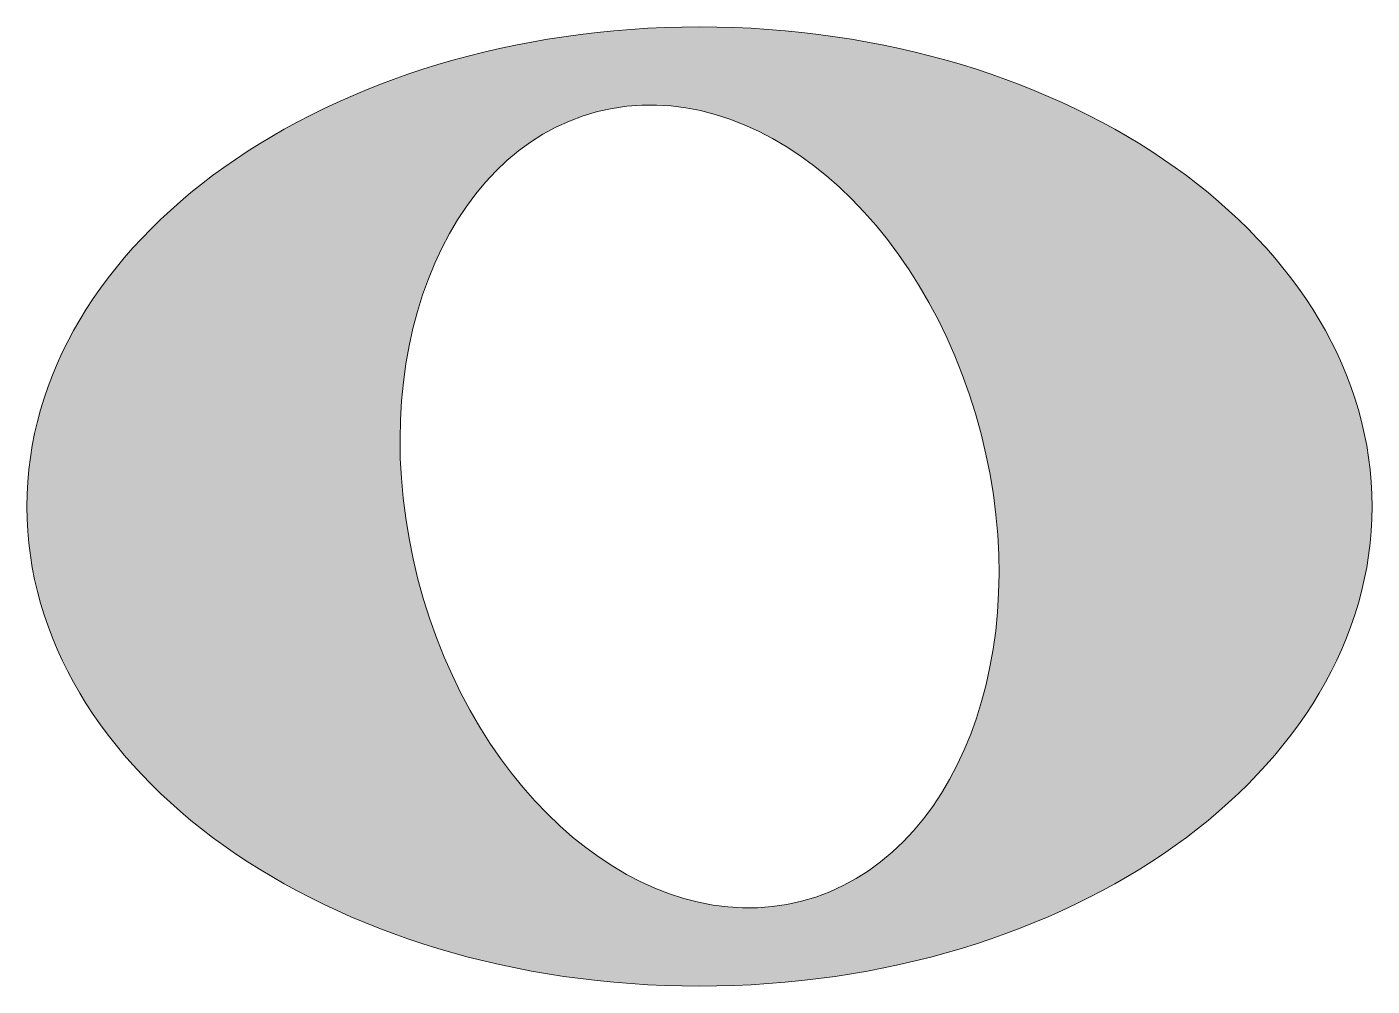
# Model space of a CAD drawing. Header units: inches. Extents: x 43.6 to 56.3, y -54.5 to -45.5.
import ezdxf

# ---------------------------------------------------------------- set-up
doc = ezdxf.new("R2010")
doc.units = ezdxf.units.IN
doc.header["$MEASUREMENT"] = 0
doc.layers.add('Layer 1', color=7, linetype='Continuous')

msp = doc.modelspace()

# ---------------------------------------------------------------- hatches: boundary and pattern name
at = {"layer": 'Layer 1', "true_color": 0x231f20}
h = msp.add_hatch(color=250, dxfattribs=at)
h.dxf.hatch_style = 2
edge = h.paths.add_edge_path()
edge.add_spline(control_points=[(49.94, -45.501), (46.437, -45.501), (43.597, -47.526), (43.597, -50.023), (43.597, -52.522), (46.437, -54.547), (49.94, -54.547), (53.443, -54.547), (56.282, -52.522), (56.282, -50.023), (56.282, -47.526), (53.443, -45.501), (49.94, -45.501)], knot_values=[0, 0, 0, 0, 1, 1, 1, 2, 2, 2, 3, 3, 3, 4, 4, 4, 4], degree=3, periodic=1)
edge = h.paths.add_edge_path()
edge.add_spline(control_points=[(50.901, -53.747), (49.435, -54.125), (47.816, -52.765), (47.285, -50.709), (46.754, -48.653), (47.512, -46.678), (48.979, -46.3), (50.445, -45.922), (52.064, -47.282), (52.595, -49.338), (53.126, -51.395), (52.367, -53.368), (50.901, -53.747)], knot_values=[0, 0, 0, 0, 1, 1, 1, 2, 2, 2, 3, 3, 3, 4, 4, 4, 4], degree=3, periodic=1)

# ---------------------------------------------------------------- linework, layer by layer
at = {"layer": 'Layer 1', "lineweight": 0}
for points in [[(49.94, -45.501), (46.437, -45.501), (43.597, -47.526), (43.597, -50.023), (43.597, -52.522), (46.437, -54.547), (49.94, -54.547), (53.443, -54.547), (56.282, -52.522), (56.282, -50.023), (56.282, -47.526), (53.443, -45.501), (49.94, -45.501)], [(50.901, -53.747), (49.435, -54.125), (47.816, -52.765), (47.285, -50.709), (46.754, -48.653), (47.512, -46.678), (48.979, -46.3), (50.445, -45.922), (52.064, -47.282), (52.595, -49.338), (53.126, -51.395), (52.367, -53.368), (50.901, -53.747)]]:
    msp.add_open_spline(points, degree=3, knots=[0, 0, 0, 0, 1, 1, 1, 2, 2, 2, 3, 3, 3, 4, 4, 4, 4], dxfattribs=at)

doc.saveas('drawing.dxf')
